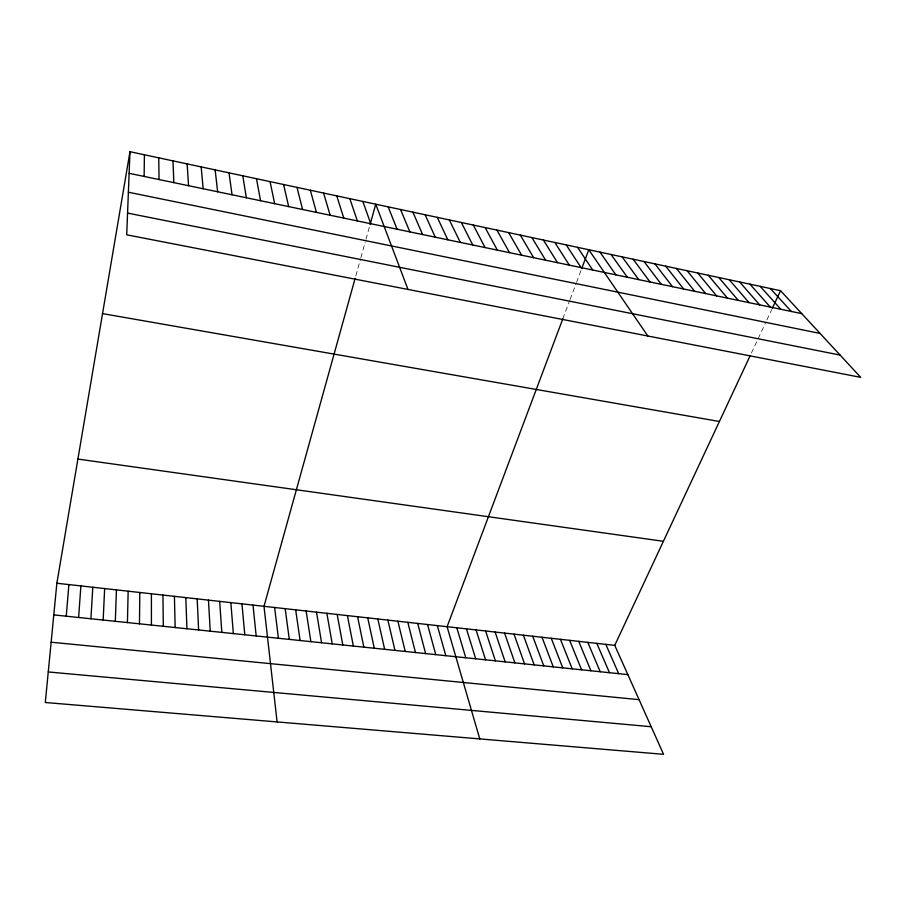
<?xml version="1.0" encoding="UTF-8"?>
<svg xmlns="http://www.w3.org/2000/svg" width="906" height="906" viewBox="0 0 906 906"><rect width="100%" height="100%" fill="white"/><g stroke="black" fill="none" stroke-linecap="round" stroke-linejoin="round"><path stroke-width="0.68" stroke-dasharray="4.53 3.4" d="M355.832 275.843L360.509 258.991M360.871 257.678L365.265 241.902M366.001 239.252L369.705 225.888M562.83 318.787L569.636 300.69M570.089 299.478L576.08 283.555M576.544 282.31L581.21 269.886M751.425 353.012L765.785 322.298M766.872 319.977L771.753 309.524"/><path stroke-width="1.36" d="M144.133 176.444L144.405 154.767M139.456 623.815L139.818 592.49M127.418 622.569L128.154 591.188M115.322 621.312L116.432 589.885M129.977 151.687L126.715 234.813L860.7 377.349L780.553 290.713L129.977 151.687L56.863 583.249L45.3 702.501L663.554 754.313L614.744 645.366L750.247 355.514M103.159 620.044L104.654 588.572M90.917 618.764L92.797 587.258M78.618 617.484L80.883 585.933M66.24 616.205L68.901 584.597M355.118 278.402L263.997 606.318L277.1 721.923M370.09 224.541L375.741 204.201L407.972 289.422M562.83 318.787L447.088 626.692L479.761 738.911M581.686 268.629L588.787 249.728L647.847 336.013M772.297 308.357L780.553 290.713M48.256 671.958L651.188 726.725M51.144 642.218L639.07 699.659M53.794 614.902L627.847 674.619M56.863 583.249L614.744 645.366M77.893 459.07L663.396 541.29M102.537 313.612L719.409 421.483M127.565 213.08L840.1 355.084M128.38 192.219L820.1 333.453M129.128 173.306L801.753 313.635M770.406 288.538L791.323 311.46M760.191 286.364L780.836 309.274M749.93 284.167L770.281 307.066M739.613 281.959L759.67 304.858M729.228 279.739L749.002 302.627M718.798 277.508L738.254 300.384M708.299 275.265L727.461 298.131M697.745 273.012L716.601 295.866M687.133 270.747L705.672 293.589M676.454 268.459L694.676 291.29M665.717 266.171L683.622 288.991M654.913 263.861L672.49 286.67M644.053 261.54L661.301 284.337M633.124 259.207L650.044 281.981M622.139 256.862L638.73 279.626M611.086 254.495L627.337 277.247M599.976 252.117L615.876 274.858M577.541 247.327L592.739 270.033M566.227 244.914L581.074 267.598M554.857 242.48L569.33 265.141M543.407 240.033L557.518 262.683M531.89 237.576L545.627 260.203M520.304 235.096L533.668 257.7M508.651 232.604L521.63 255.198M496.93 230.101L509.523 252.672M485.14 227.587L497.337 250.124M473.283 225.05L485.084 247.565M461.347 222.491L472.739 244.994M449.331 219.931L460.327 242.4M437.258 217.349L447.836 239.796M425.107 214.756L435.265 237.179M605.808 644.37L618.685 673.656M412.876 212.14L422.615 234.541M596.816 643.362L609.478 672.705M587.79 642.365L600.225 671.742M400.565 209.513L409.886 231.879M578.719 641.346L590.927 670.768M569.614 640.338L581.584 669.806M560.452 639.319L572.196 668.821M388.187 206.862L397.066 229.207M551.256 638.288L562.751 667.847M542.015 637.269L553.272 666.861M532.717 636.227L543.747 665.865M523.385 635.197L534.166 664.868M362.819 201.438L370.803 223.725M514.008 634.143L524.551 663.872M504.585 633.101L514.88 662.864M349.829 198.663L357.338 220.917M495.118 632.048L505.163 661.856M485.605 630.984L495.389 660.836M476.046 629.919L485.571 659.817M336.749 195.866L343.793 218.097M466.443 628.855L475.707 658.787M456.794 627.779L465.797 657.756M323.578 193.057L330.146 215.243M437.338 625.616L445.82 655.684M310.339 190.226L316.421 212.378M427.541 624.517L435.752 654.63M417.7 623.43L425.639 653.577M407.813 622.32L415.469 652.524M296.998 187.372L302.593 209.501M397.87 621.222L405.242 651.459M387.87 620.1L394.971 650.395M283.578 184.507L288.674 206.591M377.836 618.991L384.654 649.319M367.745 617.869L374.269 648.243M270.067 181.619L274.665 203.669M357.598 616.737L363.838 647.156M347.406 615.604L353.363 646.069M256.477 178.72L260.554 200.724M337.168 614.461L342.819 644.97M326.873 613.317L332.23 643.872M316.522 612.162L321.573 642.762M242.785 175.787L246.341 197.768M306.126 611.006L310.871 641.641M295.673 609.84L300.113 640.531M229.014 172.842L232.049 194.779M285.175 608.673L289.297 639.398M274.609 607.496L278.425 638.266M215.141 169.886L217.644 191.778M253.012 605.095L256.171 635.955M241.959 603.86L244.779 634.766M201.177 166.897L203.148 188.754M230.849 602.626L233.34 633.577M219.682 601.38L221.823 632.388M187.134 163.895L188.55 185.707M208.459 600.134L210.249 631.176M197.168 598.877L198.618 629.964M172.978 160.872L173.85 182.638M185.821 597.609L186.919 628.753M174.416 596.341L175.152 627.53M158.743 157.837L159.048 179.547M162.944 595.061L163.318 626.295M151.415 593.781L151.415 625.061"/></g></svg>
